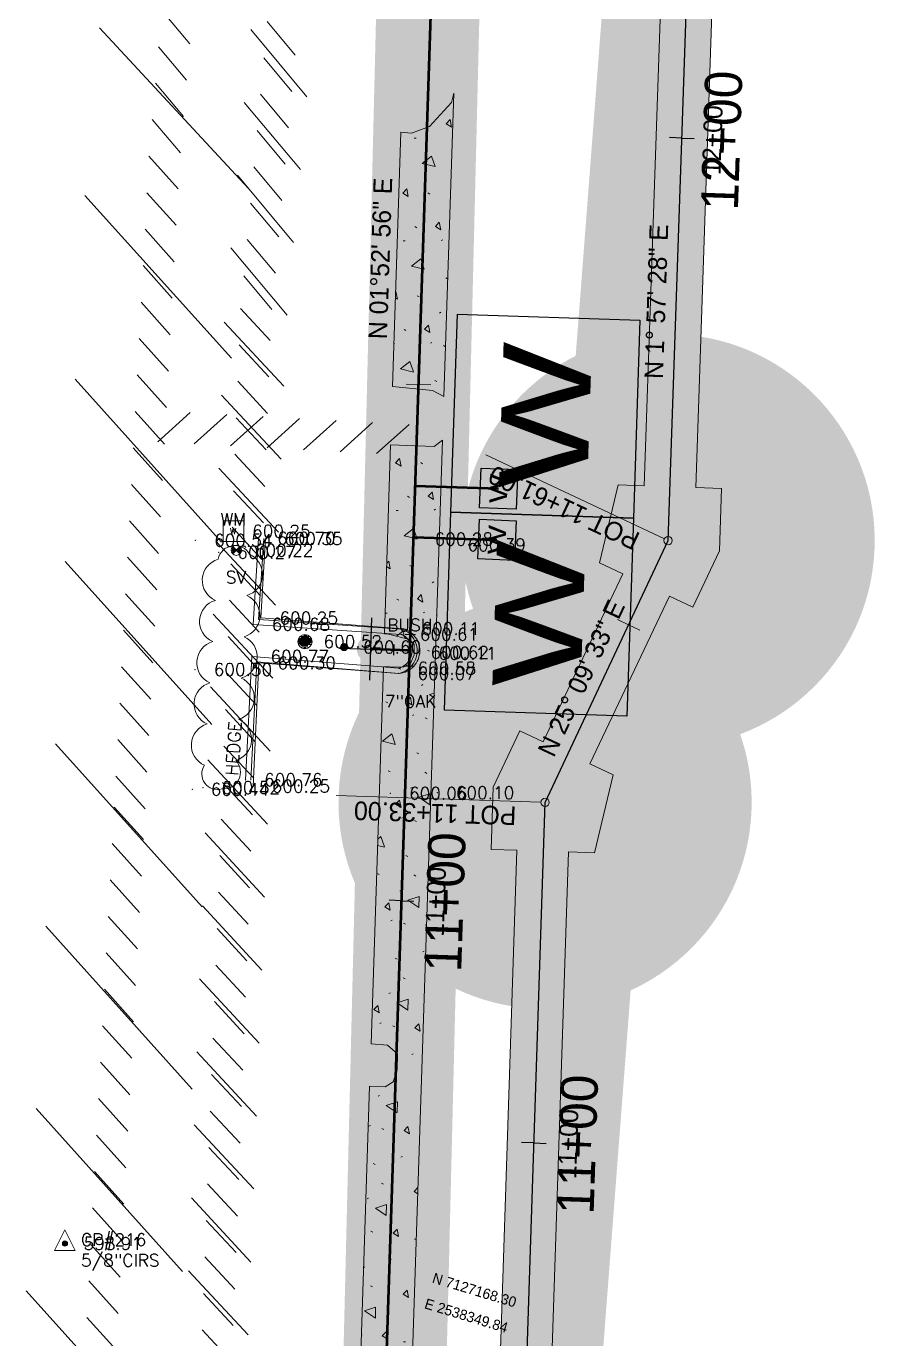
# Model space of a CAD drawing. Extents: x 2536931 to 2538613, y 7112513 to 7131087.
# Drawn here: x 2538231.6 to 2538313.8, y 7123656.4 to 7123783.5 of the extents above; entities that cross this region are included whole.
import ezdxf
from ezdxf.enums import TextEntityAlignment as Align

# ---------------------------------------------------------------- set-up
doc = ezdxf.new("R2010")
doc.units = 0
doc.header["$MEASUREMENT"] = 0
for name, color, linetype, lineweight in [('C-FIRE-HYDT-20SCALE', 30, 'Continuous', 30), ('C-PVMT-CONC-REPAIR', 7, 'Continuous', 0), ('C-SSWR-MHOL', 6, 'Continuous', 30), ('C-SSWR-MHOL-200SCALE', 6, 'Continuous', 30), ('C-SSWR-MHOL-20SCALE', 6, 'Continuous', 30), ('C-SSWR-UGND', 1, 'Continuous', 30), ('C-SSWR-UGND-ABAN', 7, 'Continuous', 13), ('C-SSWR-UGND-ABAN-20-SCALE', 7, 'Continuous', 13), ('C-WATR-INST-100SCALE', 7, 'Continuous', 30), ('C-WATR-INST-20SCALE', 30, 'Continuous', 30), ('C-WATR-UGND', 4, 'Continuous', 53), ('C-WATR-UGND-ABANDON-100', 7, 'Continuous', 13), ('C-WATR-UGND-ABANDON-20', 7, 'Continuous', 13), ('CONCRETE REPAIR', 7, 'Continuous', 13), ('D_ALIGN_WL_20_SCALE', 7, 'Continuous', 30), ('D_ALIGN_WL_40_SCALE', 7, 'Continuous', 30), ('D_ALIGN_WL_POT_20_SCALE', 7, 'Continuous', 0), ('distance', 54, 'Continuous', 0), ('PT', 7, 'Continuous', 0), ('PTELEV', 5, 'Continuous', 0), ('V-CTRL', 2, 'Continuous', 0), ('V-CTRL-DESC', 54, 'Continuous', 0), ('V-ROAD-CURB-BACK', 8, 'Continuous', 0), ('V-ROAD-CURB-FACE', 54, 'Continuous', 0), ('V-SITE-VEGE', 8, 'Continuous', 0), ('V-SITE-VEGE-DESC', 8, 'Continuous', 0), ('V-TINN-BRKL', 100, 'Continuous', 0), ('V-WATR-LABL', 252, 'Continuous', 0), ('V-WATR-STRC', 252, 'WATER', 0)]:
    doc.layers.add(name, color=color, linetype=linetype, lineweight=lineweight)
doc.styles.add('Outline', font='simplex.shx', dxfattribs={"height": 0.09})
doc.styles.add('PTXT', font='romans.shx')
doc.styles.add('ROMANS', font='romans.shx')
doc.styles.add('Style-BRIDGE', font='BRIDGE.shx')
doc.styles.add('Style-DEFAULT', font='DEFAULT.shx')
doc.styles.add('Style-romans', font='romans.shx')
doc.linetypes.add('WATER', pattern='A,0.7,-0.07,["W",Style-romans,S=0.1,R=0,X=-0.051,Y=-0.051],-0.07', length=0.84)

# ---------------------------------------------------------------- blocks, each defined once
blk = doc.blocks.new('SHRUB')
at = {"linetype": 'Continuous', "flags": 128}
blk.add_lwpolyline([(-0.0173, 0, 1), (0.0173, 0, 1), (-0.0173, 0)], format="xyb", dxfattribs=at)
for points in [[(0.0173, 0.0025), (-0.0173, 0.0025)], [(-0.0173, 0), (0.0173, 0)], [(-0.0148, 0.0074), (0.0148, 0.0074)], [(0.0148, 0.0049), (-0.0148, 0.0049)], [(-0.0148, 0.0049), (0.0123, 0.0049)], [(-0.0148, 0.0025), (0.0123, 0.0025)], [(0.0123, 0.0123), (-0.0123, 0.0123)], [(-0.0099, 0.0099), (0.0099, 0.0099)], [(0.0074, 0.0099), (-0.0099, 0.0099)], [(0.0049, 0.0123), (-0.0049, 0.0123)], [(-0.0025, 0.0148), (0.0049, 0.0148)], [(-0.0148, -0.0025), (0.0148, -0.0025)], [(-0.0148, -0.0025), (0.0148, -0.0025)], [(-0.0148, -0.0049), (0.0123, -0.0049)], [(0.0099, -0.0074), (-0.0123, -0.0074)], [(0.0148, -0.0074), (-0.0123, -0.0074)], [(0.0074, -0.0099), (-0.0099, -0.0099)], [(-0.0074, -0.0123), (0.0074, -0.0123)], [(-0.0049, -0.0123), (0.0025, -0.0123)], [(-0.0025, -0.0148), (0.0025, -0.0148)]]:
    blk.add_lwpolyline(points, dxfattribs=at)
blk = doc.blocks.new('CP')
blk.add_hatch(color=256).paths.add_polyline_path([(-0.0125, 0, 1), (0.0125, 0, 1)])
at = {"linetype": 'Continuous'}
for p, q in [((-0.05, -0.0333), (0, 0.0667)), ((0, 0.0667), (0.05, -0.0333)), ((0.05, -0.0333), (-0.05, -0.0333))]:
    blk.add_line(p, q, dxfattribs=at)
blk.add_circle((0, 0), 0.0125)
blk = doc.blocks.new('SV')
at = {"linetype": 'Continuous'}
h = blk.add_hatch(color=256, dxfattribs=at)
h.paths.add_polyline_path([(-0.0158, -0.0123), (-0.0035, 0), (-0.0158, 0.0123, 0.342564)])
h.paths.add_polyline_path([(0.0158, -0.0123, 0.342564), (0.0158, 0.0123), (0.0035, 0)])
for p, q in [((-0.0177, 0.0177), (0.0177, -0.0177)), ((0.0177, 0.0177), (-0.0177, -0.0177)), ((-0.0158, 0.0123), (-0.0035, 0)), ((-0.0035, 0), (-0.0158, -0.0123)), ((0.0158, 0.0123), (0.0035, 0)), ((0.0035, 0), (0.0158, -0.0123))]:
    blk.add_line(p, q, dxfattribs=at)
blk.add_circle((0, 0), 0.025, dxfattribs=at)
for start, end in [(142.18076, 217.81924), (322.18076, 37.81924)]:
    blk.add_arc((0, 0), 0.02, start, end, dxfattribs=at)
blk = doc.blocks.new('TREE')
at = {"linetype": 'Continuous', "flags": 128}
blk.add_lwpolyline([(0.0345, 0, 1), (-0.0345, 0, 1), (0.0345, 0)], format="xyb", dxfattribs=at)
for points in [[(0.0345, 0.0049), (-0.0345, 0.0049)], [(-0.0345, 0), (0.0345, 0)], [(-0.0296, 0.0148), (0.0296, 0.0148)], [(0.0296, 0.0099), (-0.0296, 0.0099)], [(-0.0296, 0.0099), (0.0247, 0.0099)], [(-0.0296, 0.0049), (0.0247, 0.0049)], [(0.0247, 0.0247), (-0.0247, 0.0247)], [(-0.0197, 0.0197), (0.0197, 0.0197)], [(0.0148, 0.0197), (-0.0197, 0.0197)], [(0.0099, 0.0247), (-0.0099, 0.0247)], [(-0.0049, 0.0296), (0.0099, 0.0296)], [(-0.0296, -0.0049), (0.0296, -0.0049)], [(-0.0296, -0.0049), (0.0296, -0.0049)], [(-0.0296, -0.0099), (0.0247, -0.0099)], [(0.0197, -0.0148), (-0.0247, -0.0148)], [(0.0296, -0.0148), (-0.0247, -0.0148)], [(0.0148, -0.0197), (-0.0197, -0.0197)], [(-0.0148, -0.0247), (0.0148, -0.0247)], [(-0.0099, -0.0247), (0.0049, -0.0247)], [(-0.0049, -0.0296), (0.0049, -0.0296)]]:
    blk.add_lwpolyline(points, dxfattribs=at)
blk = doc.blocks.new('WTRMTR')
at = {"linetype": 'Continuous'}
for p, q in [((-0.05, 0.05), (-0.05, -0.05)), ((-0.05, 0.05), (0.05, 0.05)), ((0.05, -0.05), (0.05, 0.05)), ((-0.05, -0.05), (0.05, -0.05))]:
    blk.add_line(p, q, dxfattribs=at)
at = {"linetype": 'Continuous', "style": 'ROMANS'}
blk.add_text('W', height=0.03, dxfattribs=at).set_placement((-0.0014, 0), align=Align.MIDDLE_CENTER)
blk = doc.blocks.new('WMP20SC new')
at = {"layer": 'C-WATR-INST-20SCALE', "lineweight": 30, "flags": 128}
blk.add_lwpolyline([(-1.92, 1.77), (1.92, 1.77), (1.92, -1.77), (-1.92, -1.77)], close=True, dxfattribs=at)
at = {"layer": 'C-WATR-INST-20SCALE', "color": 7, "linetype": 'Continuous', "lineweight": 30, "insert": (0, 0), "char_height": 1.71, "attachment_point": 5, "line_spacing_factor": 0.722892, "style": 'Outline'}
blk.add_mtext('\\FBRIDGE.shx;\\W1.315789x;W', dxfattribs=at)
blk = doc.blocks.new('WMP20SC new_1')
at = {"layer": 'C-WATR-INST-100SCALE', "flags": 128}
blk.add_lwpolyline([(-1.919, 1.767), (1.919, 1.767), (1.919, -1.767), (-1.919, -1.767)], close=True, dxfattribs=at)
at = {"layer": 'C-WATR-INST-100SCALE', "insert": (0, 0), "char_height": 1.71, "attachment_point": 5, "line_spacing_factor": 0.722892, "style": 'Outline'}
blk.add_mtext('\\FBRIDGE.shx;\\W1.315789x;W', dxfattribs=at)
blk = doc.blocks.new('TP20SC')
at = {"layer": 'C-WATR-INST-20SCALE'}
for p, q in [((-0.51, 1.54), (0.51, 1.54)), ((0, 1.54), (0, 0)), ((-1.54, -0.51), (-1.54, 0.51)), ((-1.54, 0), (0, 0)), ((1.54, 0), (0, 0)), ((1.54, 0.51), (1.54, -0.51))]:
    blk.add_line(p, q, dxfattribs=at)
blk = doc.blocks.new('FHP40SC_1')
at = {"layer": 'C-FIRE-HYDT-20SCALE'}
h = blk.add_hatch(color=256, dxfattribs=at)
edge = h.paths.add_edge_path()
edge.add_arc((0, 0), 2.68, 0.0002, 360.0002)
for p, q in [((0, 6.04), (0, 0)), ((-6.04, 0), (6.04, 0))]:
    blk.add_line(p, q, dxfattribs=at)
blk = doc.blocks.new('GPKLBL_3')
at = {"insert": (-3.44, -2.18), "char_height": 1, "attachment_point": 1, "rotation": 343.1363, "line_spacing_factor": 1.56, "style": 'Style-DEFAULT'}
blk.add_mtext('\\C7;N 7127168.30\\PE 2538349.84', dxfattribs=at)

msp = doc.modelspace()

# ---------------------------------------------------------------- hatches: boundary and pattern name
at = {"layer": 'C-PVMT-CONC-REPAIR'}
h = msp.add_hatch(dxfattribs=at)
h.set_pattern_fill('CONCR2', style=0)
h.set_pattern_definition([(151.96796, (2538278.3474, 7123711.307), (27.070698, -12.165227), [0.61556, -50.32164]), (50.62184, (2538277.804, 7123711.5964), (-9.6488826, -10.5982547), [0.55542, -137.06122]), (-75.05113, (2538278.1564, 7123712.0257), (7.772933, -33.3617363), [0.74356, -91.47257]), (169.97943, (2538280.7627, 7123714.3474), (72.970174, -14.123942), [1.2809, -82.14175]), (41.96345, (2538279.5013, 7123714.57025), (-57.424308, -52.5995306), [1.14847, -140.33049]), (-67.54976, (2538280.3553, 7123715.3382), (8.2419204, -22.3717386), [1.04932, -108.09095]), (149.53987, (2538275.2647, 7123709.101), (62.852304, -35.7121945), [1.28095, -92.3905]), (21.7338, (2538274.1606, 7123709.7504), (-28.008673, -9.8147687), [1.14074, -79.43303]), (-87.66875, (2538275.2202, 7123710.1728), (4.9590087, -99.3017229), [1.05053, -109.33255]), (31.18435, (2538276.3316, 7123714.833), (-18.8287777, -10.2065117), [0.1601, -99.15424]), (153.37908, (2538274.5081, 7123717.3993), (27.070698, -12.165227), [0.2189, -80.35486]), (153.37908, (2538283.077, 7123713.5672), (27.070698, -12.165227), [0.21868, -80.35509]), (153.37908, (2538280.4182, 7123711.6586), (27.070698, -12.165227), [0.2189, -80.35486]), (3.76776, (2538278.5551, 7123716.9844), (9.1798952, -0.391743), [0.20099, -101.4666]), (153.37908, (2538274.7938, 7123712.1208), (27.070698, -12.165227), [0.21868, -80.35509]), (153.37908, (2538279.365, 7123708.3262), (27.070698, -12.165227), [0.2188, -80.35496]), (151.96796, (2538281.6957, 7123708.271), (27.070698, -12.165227), [0.61567, -50.32153]), (50.62184, (2538281.1523, 7123708.5604), (-9.6488826, -10.5982547), [0.55564, -137.061]), (-75.05113, (2538281.5048, 7123708.9899), (7.772933, -33.3617363), [0.74376, -91.47237]), (151.96796, (2538277.0077, 7123717.1372), (27.070698, -12.165227), [0.61556, -50.32164]), (50.62184, (2538276.46436, 7123717.42654), (-9.6488826, -10.5982547), [0.55542, -137.06122]), (-75.05113, (2538276.8167, 7123717.8559), (7.772933, -33.3617363), [0.74356, -91.47257]), (31.18435, (2538282.4989, 7123710.2108), (-18.8287777, -10.2065117), [0.1601, -99.15424]), (31.18435, (2538282.2333, 7123717.238), (-18.8287777, -10.2065117), [0.16024, -99.1541])])
h.paths.add_polyline_path([(2538279.13, 7123703.75), (2538275.63, 7123597.13), (2538280.42, 7123590.82), (2538284.13, 7123703.58), (2538286.63, 7123703.5), (2538288.45, 7123711.04), (2538286.19, 7123712.11), (2538293.89, 7123728.36), (2538296.15, 7123727.29), (2538298.74, 7123732.75), (2538298.94, 7123738.78), (2538296.45, 7123738.86), (2538298.47, 7123798.24), (2538300.97, 7123798.15), (2538301.2, 7123804.73), (2538297.59, 7123810.24), (2538296.81, 7123809.73), (2538290.26, 7123829.75), (2538292.79, 7123830.06), (2538292.2, 7123835.02), (2538289.67, 7123834.72), (2538306.47, 7124050.41), (2538308.97, 7124050.22), (2538309.26, 7124055.43), (2538306.76, 7124055.51), (2538309.74, 7124142.46), (2538312.24, 7124142.38), (2538311.35, 7124148.93), (2538308.96, 7124148.18), (2538297.23, 7124185.47), (2538296.72, 7124170.43), (2538304.19, 7124146.68), (2538301.81, 7124145.93), (2538302.25, 7124142.72), (2538304.74, 7124142.63), (2538301.76, 7124055.69), (2538299.26, 7124055.77), (2538299, 7124051), (2538301.49, 7124050.8), (2538284.6, 7123834.11), (2538282.07, 7123833.81), (2538282.67, 7123828.84), (2538285.2, 7123829.15), (2538292.48, 7123806.9), (2538289.23, 7123804.77), (2538290.98, 7123798.49), (2538293.48, 7123798.41), (2538291.45, 7123739.03), (2538288.95, 7123739.12), (2538287.12, 7123731.57), (2538289.38, 7123730.5), (2538281.68, 7123714.25), (2538279.42, 7123715.32), (2538276.83, 7123709.86), (2538276.63, 7123703.83)])
at = {"layer": 'C-SSWR-MHOL'}
h = msp.add_hatch(color=256, dxfattribs=at)
edge = h.paths.add_edge_path()
edge.add_arc((2538293.77, 7123733.73), 4, 87.5172, 447.5172)
h = msp.add_hatch(color=256, dxfattribs=at)
edge = h.paths.add_edge_path()
edge.add_arc((2538281.86, 7123708.38), 4, 87.5172, 447.5172)
at = {"layer": 'C-SSWR-MHOL-200SCALE'}
h = msp.add_hatch(color=256, dxfattribs=at)
edge = h.paths.add_edge_path()
edge.add_arc((2538293.77, 7123733.73), 20, 87.5172, 447.5172)
h = msp.add_hatch(color=256, dxfattribs=at)
edge = h.paths.add_edge_path()
edge.add_arc((2538281.86, 7123708.38), 20, 87.5172, 447.5172)
at = {"layer": 'C-SSWR-MHOL-20SCALE'}
h = msp.add_hatch(color=256, dxfattribs=at)
edge = h.paths.add_edge_path()
edge.add_arc((2538293.77, 7123733.73), 2, 87.5172, 447.5172)
h = msp.add_hatch(color=256, dxfattribs=at)
edge = h.paths.add_edge_path()
edge.add_arc((2538281.86, 7123708.38), 2, 87.5172, 447.5172)
at = {"layer": 'CONCRETE REPAIR', "linetype": 'Continuous', "lineweight": 0}
h = msp.add_hatch(dxfattribs=at)
h.set_pattern_fill('CONCR2', color=256, style=0)
h.set_pattern_definition([(148.154, (2538258.4065, 7123758.0598), (17.223844, -11.875813), [0.61556, -91.2449]), (47.033, (2538257.8836, 7123758.3846), (-51.99226, -54.839797), [0.55305, -137.0636]), (-79.004, (2538258.2605, 7123758.7893), (-1.0509, -9.94463), [0.744, -30.6316]), (166.2205, (2538261.0074, 7123760.943), (62.910704, -16.70378), [1.2809, -72.9022]), (38.019, (2538259.76335, 7123761.24805), (-10.188272, -8.979034), [1.1455, -113.9125]), (-71.358, (2538260.6658, 7123761.9536), (8.0865, -10.9102), [1.0448, -20.9648]), (145.414, (2538255.192, 7123756.051), (8.0865, -10.9102), [1.281, -19.6402]), (17.493, (2538254.1373, 7123756.7781), (-28.46302, -7.04785), [1.1313, -48.9746]), (-91.2575, (2538255.2162, 7123757.1182), (-1.371628, -100.411865), [1.0453, -109.3378]), (27.1125, (2538256.6154, 7123761.705), (-29.51392, -16.99247), [0.1601, -54.7088]), (150.442, (2538254.9561, 7123764.3804), (26.36122, -12.8414), [0.2189, -49.887]), (150.442, (2538263.2684, 7123760.0195), (26.36122, -12.8414), [0.2187, -49.8872]), (150.442, (2538260.4953, 7123758.281), (26.36122, -12.8414), [0.2189, -49.887]), (0.179, (2538258.9692, 7123763.713), (9.13737, -0.965593), [0.201, -92.2241]), (150.442, (2538254.9109, 7123759.0944), (26.36122, -12.84141), [0.2187, -49.8872]), (150.442, (2538259.2355, 7123755.0211), (26.36122, -12.84141), [0.2188, -49.8871]), (148.154, (2538261.5582, 7123754.8202), (17.223844, -11.875813), [0.6157, -91.2448]), (47.033, (2538261.03525, 7123755.145), (-51.99226, -54.839797), [0.55327, -137.06337]), (-79.004, (2538261.4123, 7123755.55), (-1.0509, -9.94463), [0.7441, -30.6314]), (148.154, (2538257.4344, 7123763.9624), (17.223844, -11.875813), [0.6156, -91.2449]), (47.033, (2538256.9115, 7123764.2872), (-51.99226, -54.839797), [0.55305, -137.0636]), (-79.004, (2538257.2885, 7123764.692), (-1.0509, -9.94463), [0.744, -30.6316]), (27.1125, (2538262.4813, 7123756.7059), (-29.51392, -16.99247), [0.1601, -54.7088]), (28.192, (2538262.656, 7123763.7359), (-29.513916, -16.992475), [0.1602, -88.7393])])
h.paths.add_polyline_path([(2538273.04, 7123777.05), (2538272.81, 7123776.15), (2538270.68, 7123773.83), (2538268.93, 7123773.2), (2538267.91, 7123773.27), (2538267.1, 7123748.66), (2538270.96, 7123748.27), (2538272.07, 7123747.69)])
h = msp.add_hatch(dxfattribs=at)
h.set_pattern_fill('CONCR2', color=256, style=0)
h.set_pattern_definition([(148.1541, (2538278.8144, 7123669.3838), (17.223844, -11.875813), [0.61556, -91.24487]), (47.0331, (2538278.2915, 7123669.7086), (-51.99226, -54.839797), [0.55305, -137.0636]), (-79.004, (2538278.6684, 7123670.1133), (-1.0509, -9.94463), [0.7439, -30.6316]), (166.2205, (2538281.4153, 7123672.267), (62.910704, -16.70378), [1.2809, -72.9022]), (38.0189, (2538280.1713, 7123672.5721), (-10.188272, -8.979034), [1.1455, -113.9125]), (-71.358, (2538281.0737, 7123673.2776), (8.08647, -10.91022), [1.0448, -20.9648]), (145.414, (2538275.5997, 7123667.375), (8.08647, -10.91022), [1.2809, -19.6402]), (17.493, (2538274.5452, 7123668.1022), (-28.463016, -7.047848), [1.13126, -48.9746]), (-91.2575, (2538275.6241, 7123668.4422), (-1.371628, -100.411865), [1.04527, -109.3378]), (27.1125, (2538277.0233, 7123673.029), (-29.513916, -16.992475), [0.1601, -54.7088]), (150.4423, (2538275.364, 7123675.7044), (26.361216, -12.841407), [0.2189, -49.887]), (150.4423, (2538283.6763, 7123671.3435), (26.361216, -12.841407), [0.2187, -49.8872]), (150.4423, (2538280.9032, 7123669.605), (26.361216, -12.841407), [0.2189, -49.887]), (0.179, (2538279.3771, 7123675.037), (9.137372, -0.965593), [0.201, -92.2241]), (150.4423, (2538275.3188, 7123670.4184), (26.361216, -12.841407), [0.2187, -49.8872]), (150.4423, (2538279.6434, 7123666.3451), (26.361216, -12.841407), [0.2188, -49.8871]), (148.1541, (2538281.9662, 7123666.1442), (17.223844, -11.875813), [0.61567, -91.24476]), (47.03305, (2538281.44316, 7123666.469), (-51.99226, -54.839797), [0.55327, -137.06337]), (-79.004, (2538281.8203, 7123666.874), (-1.0509, -9.94463), [0.74414, -30.6314]), (148.1541, (2538277.8423, 7123675.2864), (17.223844, -11.875813), [0.61556, -91.2449]), (47.033, (2538277.3194, 7123675.6112), (-51.99226, -54.839797), [0.55305, -137.0636]), (-79.004, (2538277.6964, 7123676.016), (-1.0509, -9.94463), [0.7439, -30.6316]), (27.1125, (2538282.8892, 7123668.0299), (-29.513916, -16.992475), [0.1601, -54.7088]), (28.1918, (2538283.0639, 7123675.0599), (-29.513916, -16.992475), [0.16024, -88.7393])])
h.paths.add_polyline_path([(2538267.15, 7123681.33), (2538266.39, 7123680.82), (2538264.87, 7123680.9), (2538263.7, 7123645.1), (2538264.42, 7123644.81), (2538264.76, 7123643.96), (2538263.93, 7123641.96), (2538263.59, 7123641.73), (2538262.68, 7123614.16), (2538267.48, 7123607.85), (2538271.93, 7123743.46), (2538271.12, 7123742.85), (2538266.91, 7123743), (2538266.31, 7123724.69), (2538266.69, 7123724.68), (2538268.75, 7123724.15), (2538269.2, 7123723.68), (2538269.18, 7123722.67), (2538268.83, 7123721.82), (2538268.12, 7123721.47), (2538266.81, 7123721.5), (2538266.21, 7123721.52), (2538265.01, 7123684.99), (2538266.59, 7123684.86), (2538267.57, 7123684.02), (2538267.55, 7123682.52)])

# ---------------------------------------------------------------- linework, layer by layer
at = {"layer": 'C-PVMT-CONC-REPAIR', "color": 7, "lineweight": 13, "flags": 128}
msp.add_lwpolyline([(2538293.48, 7123798.41), (2538291.45, 7123739.03), (2538288.95, 7123739.12), (2538287.12, 7123731.57), (2538289.38, 7123730.5), (2538281.68, 7123714.25), (2538279.42, 7123715.32), (2538276.83, 7123709.86), (2538276.63, 7123703.83), (2538279.13, 7123703.75), (2538275.63, 7123597.13), (2538280.42, 7123590.82), (2538284.13, 7123703.58), (2538286.63, 7123703.5), (2538288.45, 7123711.04), (2538286.19, 7123712.11), (2538293.89, 7123728.36), (2538296.15, 7123727.29), (2538298.74, 7123732.75), (2538298.94, 7123738.78), (2538296.45, 7123738.86), (2538298.47, 7123798.24)], dxfattribs=at)
at = {"layer": 'C-SSWR-UGND'}
msp.add_line((2538281.86, 7123708.38), (2538293.77, 7123733.73), dxfattribs=at)
at = {"layer": 'C-SSWR-UGND', "flags": 128}
for points in [[(2538293.77, 7123733.73), (2538296.16, 7123803.69)], [(2538277.5, 7123575.46), (2538281.86, 7123708.38)]]:
    msp.add_lwpolyline(points, dxfattribs=at)
at = {"layer": 'C-SSWR-UGND', "extrusion": (0, 0, -1)}
msp.add_solid([(-2538292.97, 7123770.59), (-2538294.85, 7123765.33), (-2538297.08, 7123770.45)], dxfattribs=at)
at = {"layer": 'C-SSWR-UGND-ABAN', "linetype": 'Continuous'}
for p, q in [((2538253.38, 7123783.21), (2538258.81, 7123776.69)), ((2538252.74, 7123776.17), (2538258.17, 7123769.65)), ((2538252.09, 7123769.13), (2538257.52, 7123762.61)), ((2538251.45, 7123762.09), (2538256.88, 7123755.57)), ((2538250.8, 7123754.89), (2538256.57, 7123748.67)), ((2538250.53, 7123747.82), (2538256.3, 7123741.6)), ((2538250.27, 7123740.75), (2538256.04, 7123734.53)), ((2538250, 7123733.69), (2538255.77, 7123727.47)), ((2538249.74, 7123726.62), (2538255.51, 7123720.4)), ((2538249.47, 7123719.56), (2538255.24, 7123713.33)), ((2538249.21, 7123712.49), (2538254.98, 7123706.27)), ((2538248.94, 7123705.42), (2538254.71, 7123699.2)), ((2538248.68, 7123698.36), (2538254.45, 7123692.14)), ((2538248.41, 7123691.29), (2538254.18, 7123685.07)), ((2538248.15, 7123684.22), (2538253.92, 7123678)), ((2538247.88, 7123677.16), (2538253.65, 7123670.94)), ((2538247.62, 7123670.09), (2538253.39, 7123663.87)), ((2538247.35, 7123663.03), (2538253.12, 7123656.81))]:
    msp.add_line(p, q, dxfattribs=at)
at = {"layer": 'C-SSWR-UGND-ABAN-20-SCALE'}
for p, q in [((2538254.96, 7123784.01), (2538257.67, 7123780.75)), ((2538254.64, 7123780.48), (2538257.35, 7123777.22)), ((2538254.32, 7123776.96), (2538257.03, 7123773.7)), ((2538253.99, 7123773.44), (2538256.71, 7123770.18)), ((2538253.67, 7123769.92), (2538256.39, 7123766.66)), ((2538253.35, 7123766.4), (2538256.07, 7123763.14)), ((2538253.03, 7123762.88), (2538255.75, 7123759.62)), ((2538252.71, 7123759.36), (2538255.42, 7123756.1)), ((2538252.36, 7123756.22), (2538255.25, 7123753.11)), ((2538252.23, 7123752.69), (2538255.12, 7123749.58)), ((2538252.1, 7123749.16), (2538254.98, 7123746.05)), ((2538251.97, 7123745.62), (2538254.85, 7123742.51)), ((2538251.83, 7123742.09), (2538254.72, 7123738.98)), ((2538251.7, 7123738.56), (2538254.59, 7123735.45)), ((2538251.57, 7123735.02), (2538254.45, 7123731.91)), ((2538251.44, 7123731.49), (2538254.32, 7123728.38)), ((2538251.3, 7123727.96), (2538254.19, 7123724.85)), ((2538251.17, 7123724.43), (2538254.06, 7123721.32)), ((2538251.04, 7123720.89), (2538253.92, 7123717.78)), ((2538250.91, 7123717.36), (2538253.79, 7123714.25)), ((2538250.77, 7123713.83), (2538253.66, 7123710.72)), ((2538250.64, 7123710.29), (2538253.53, 7123707.18)), ((2538250.51, 7123706.76), (2538253.39, 7123703.65)), ((2538250.38, 7123703.23), (2538253.26, 7123700.12)), ((2538250.24, 7123699.69), (2538253.13, 7123696.58)), ((2538250.11, 7123696.16), (2538253, 7123693.05)), ((2538249.98, 7123692.63), (2538252.86, 7123689.52)), ((2538249.85, 7123689.1), (2538252.73, 7123685.98)), ((2538249.71, 7123685.56), (2538252.6, 7123682.45)), ((2538249.71, 7123685.56), (2538252.6, 7123682.45)), ((2538249.58, 7123682.03), (2538252.47, 7123678.92)), ((2538249.45, 7123678.49), (2538252.34, 7123675.38)), ((2538249.32, 7123674.96), (2538252.2, 7123671.85)), ((2538249.18, 7123671.43), (2538252.07, 7123668.32)), ((2538249.05, 7123667.89), (2538251.94, 7123664.78)), ((2538248.92, 7123664.36), (2538251.81, 7123661.25)), ((2538248.79, 7123660.83), (2538251.67, 7123657.72)), ((2538248.65, 7123657.3), (2538251.54, 7123654.19))]:
    msp.add_line(p, q, dxfattribs=at)
at = {"layer": 'C-WATR-UGND'}
for p, q in [((2538264.85, 7123603.92), (2538288.71, 7124329.98)), ((2538269.29, 7123739.03), (2538277.36, 7123738.76)), ((2538269.12, 7123734.07), (2538277.2, 7123733.8)), ((2538268.76, 7123723.1), (2538264.98, 7123723.22))]:
    msp.add_line(p, q, dxfattribs=at)
at = {"layer": 'C-WATR-UGND-ABANDON-100'}
for p, q in [((2538238.71, 7123783.39), (2538253.14, 7123767.84)), ((2538237.3, 7123767.16), (2538251.49, 7123751.4)), ((2538236.36, 7123749.35), (2538250.54, 7123733.57)), ((2538235.41, 7123731.7), (2538249.59, 7123715.92)), ((2538234.47, 7123714.05), (2538248.65, 7123698.27)), ((2538233.52, 7123696.4), (2538247.7, 7123680.62)), ((2538232.58, 7123678.74), (2538246.76, 7123662.96)), ((2538231.63, 7123661.09), (2538245.81, 7123645.31))]:
    msp.add_line(p, q, dxfattribs=at)
at = {"layer": 'C-WATR-UGND-ABANDON-20', "linetype": 'Continuous'}
for p, q in [((2538244.74, 7123785.09), (2538247.47, 7123781.84)), ((2538244.43, 7123781.56), (2538247.16, 7123778.32)), ((2538244.13, 7123778.04), (2538246.86, 7123774.79)), ((2538243.82, 7123774.52), (2538246.55, 7123771.27)), ((2538243.5, 7123770.95), (2538246.34, 7123767.79)), ((2538243.31, 7123767.42), (2538246.15, 7123764.26)), ((2538243.13, 7123763.89), (2538245.96, 7123760.73)), ((2538242.94, 7123760.36), (2538245.77, 7123757.2)), ((2538242.75, 7123756.83), (2538245.58, 7123753.67)), ((2538242.56, 7123753.3), (2538245.4, 7123750.14)), ((2538242.37, 7123749.77), (2538245.21, 7123746.61)), ((2538242.18, 7123746.24), (2538245.02, 7123743.08)), ((2538244.36, 7123743.28), (2538247.51, 7123746.12)), ((2538247.89, 7123743.09), (2538251.04, 7123745.93)), ((2538251.42, 7123742.91), (2538254.57, 7123745.74)), ((2538254.95, 7123742.72), (2538258.1, 7123745.55)), ((2538258.48, 7123742.53), (2538261.63, 7123745.36)), ((2538262.01, 7123742.34), (2538265.16, 7123745.17)), ((2538265.54, 7123742.15), (2538268.69, 7123744.98)), ((2538241.99, 7123742.7), (2538244.83, 7123739.55)), ((2538241.81, 7123739.17), (2538244.64, 7123736.02)), ((2538241.62, 7123735.64), (2538244.45, 7123732.49)), ((2538241.43, 7123732.11), (2538244.27, 7123728.96)), ((2538241.24, 7123728.58), (2538244.08, 7123725.43)), ((2538241.05, 7123725.05), (2538243.89, 7123721.9)), ((2538240.86, 7123721.52), (2538243.7, 7123718.37)), ((2538240.68, 7123717.99), (2538243.51, 7123714.84)), ((2538240.49, 7123714.46), (2538243.32, 7123711.31)), ((2538240.3, 7123710.93), (2538243.13, 7123707.77)), ((2538240.14, 7123707.93), (2538242.97, 7123704.78)), ((2538239.95, 7123704.4), (2538242.79, 7123701.25)), ((2538239.76, 7123700.87), (2538242.6, 7123697.72)), ((2538239.57, 7123697.34), (2538242.41, 7123694.19)), ((2538239.38, 7123693.81), (2538242.22, 7123690.66)), ((2538239.2, 7123690.28), (2538242.03, 7123687.13)), ((2538239.01, 7123686.75), (2538241.84, 7123683.6)), ((2538238.82, 7123683.22), (2538241.65, 7123680.07)), ((2538238.63, 7123679.69), (2538241.47, 7123676.53)), ((2538238.44, 7123676.16), (2538241.28, 7123673)), ((2538238.25, 7123672.63), (2538241.09, 7123669.47)), ((2538238.06, 7123669.1), (2538240.9, 7123665.94)), ((2538237.88, 7123665.57), (2538240.71, 7123662.41)), ((2538237.69, 7123662.04), (2538240.52, 7123658.88)), ((2538237.5, 7123658.51), (2538240.34, 7123655.35))]:
    msp.add_line(p, q, dxfattribs=at)
at = {"layer": 'CONCRETE REPAIR', "linetype": 'Continuous', "flags": 128}
msp.add_lwpolyline([(2538273.04, 7123777.05), (2538272.07, 7123747.69), (2538270.96, 7123748.27), (2538267.1, 7123748.66), (2538267.91, 7123773.27), (2538268.93, 7123773.2), (2538270.68, 7123773.83), (2538272.81, 7123776.15)], close=True, dxfattribs=at)
for points in [[(2538267.48, 7123607.85), (2538271.93, 7123743.46), (2538271.12, 7123742.85), (2538266.91, 7123743), (2538266.31, 7123724.69), (2538266.69, 7123724.68), (2538268.75, 7123724.15), (2538269.2, 7123723.68), (2538269.18, 7123722.67), (2538268.83, 7123721.82), (2538268.12, 7123721.47), (2538266.81, 7123721.5), (2538266.21, 7123721.52), (2538265.01, 7123684.99), (2538266.59, 7123684.86), (2538267.57, 7123684.02), (2538267.55, 7123682.52), (2538267.15, 7123681.33), (2538266.39, 7123680.82)], [(2538266.39, 7123680.82), (2538264.87, 7123680.9), (2538263.7, 7123645.1)]]:
    msp.add_lwpolyline(points, dxfattribs=at)
at = {"layer": 'D_ALIGN_WL_20_SCALE', "color": 2, "lineweight": 13}
for p, q in [((2538295.1, 7123772.71), (2538293.9, 7123772.75)), ((2538295.1, 7123772.71), (2538296.3, 7123772.66)), ((2538289.94, 7123725.58), (2538288.86, 7123726.09)), ((2538289.94, 7123725.58), (2538291.03, 7123725.07)), ((2538280.78, 7123675.4), (2538279.58, 7123675.44)), ((2538280.78, 7123675.4), (2538281.98, 7123675.36))]:
    msp.add_line(p, q, dxfattribs=at)
at = {"layer": 'D_ALIGN_WL_20_SCALE', "color": 32, "linetype": 'Continuous', "lineweight": 13}
for p, q in [((2538269.61, 7123748.84), (2538268.41, 7123748.88)), ((2538269.61, 7123748.84), (2538270.81, 7123748.8)), ((2538267.97, 7123698.86), (2538266.77, 7123698.9)), ((2538267.97, 7123698.86), (2538269.16, 7123698.82))]:
    msp.add_line(p, q, dxfattribs=at)
at = {"layer": 'D_ALIGN_WL_40_SCALE', "color": 2}
for p, q in [((2538295.1, 7123772.71), (2538293.9, 7123772.75)), ((2538295.1, 7123772.71), (2538296.3, 7123772.66)), ((2538280.78, 7123675.4), (2538279.58, 7123675.44)), ((2538280.78, 7123675.4), (2538281.98, 7123675.36))]:
    msp.add_line(p, q, dxfattribs=at)
at = {"layer": 'D_ALIGN_WL_40_SCALE', "color": 32, "linetype": 'Continuous'}
for q in [(2538266.77, 7123698.9), (2538269.16, 7123698.82)]:
    msp.add_line((2538267.97, 7123698.86), q, dxfattribs=at)
at = {"layer": 'D_ALIGN_WL_POT_20_SCALE', "color": 2, "lineweight": 13}
for p, q in [((2538293.41, 7123733.9), (2538276.12, 7123742.02)), ((2538281.46, 7123708.4), (2538261.65, 7123709.05))]:
    msp.add_line(p, q, dxfattribs=at)
for centre in [(2538293.77, 7123733.73), (2538281.86, 7123708.38)]:
    msp.add_circle(centre, 0.4, dxfattribs=at)
at = {"layer": 'distance', "color": 7, "linetype": 'Continuous', "lineweight": 0, "const_width": 10}
for points in [[(2538265.56, 7123582.06), (2538275.12, 7123973.9), (2538286.75, 7124356.22)], [(2538277.28, 7123587.81), (2538294.22, 7123808.77), (2538286.92, 7123873), (2538303.71, 7124040.16), (2538308.18, 7124156.11), (2538295.09, 7124179.59)]]:
    msp.add_lwpolyline(points, dxfattribs=at)
at = {"layer": 'PT'}
for p in [(2538248.01, 7123733.75, 600.54), (2538251.7, 7123734.64, 600.25), (2538254.12, 7123733.96, 600.7), (2538254.8, 7123733.92, 600.35), (2538269.36, 7123733.87, 600.28), (2538250.26, 7123732.6, 600.27), (2538251.97, 7123732.8, 600.22), (2538272.54, 7123733.32, 600.39), (2538254.35, 7123726.24, 600.25), (2538253.59, 7123725.62, 600.68), (2538268.1, 7123725.2, 600.1), (2538258.61, 7123723.95, 600.52), (2538262.4, 7123723.42, 600.6), (2538267.93, 7123724.65, 600.61), (2538253.48, 7123722.51, 600.77), (2538268.97, 7123722.91, 600.62), (2538269.72, 7123722.82, 600.11), (2538247.98, 7123721.24, 600.49), (2538254.15, 7123721.88, 600.3), (2538267.71, 7123721.37, 600.57), (2538267.7, 7123720.86, 600.07), (2538247.7, 7123709.64, 600.44), (2538248.73, 7123709.81, 600.52), (2538252.86, 7123710.56, 600.76), (2538253.59, 7123709.95, 600.25), (2538266.89, 7123709.25, 600.06), (2538271.42, 7123709.31, 600.1), (2538235.38, 7123665.66, 598.91)]:
    msp.add_point(p, dxfattribs=at)
at = {"layer": 'V-ROAD-CURB-BACK', "flags": 128}
msp.add_lwpolyline([(2538252.86, 7123710.56), (2538253.48, 7123722.51), (2538267.71, 7123721.37, 0.704648), (2538267.93, 7123724.65), (2538253.59, 7123725.62), (2538254.12, 7123733.96)], format="xyb", dxfattribs=at)
at = {"layer": 'V-ROAD-CURB-FACE', "flags": 128}
msp.add_lwpolyline([(2538253.36, 7123710.53), (2538253.96, 7123721.98), (2538267.75, 7123720.87, 0.736349), (2538268.04, 7123725.15), (2538254.12, 7123726.08), (2538254.62, 7123733.93)], format="xyb", dxfattribs=at)
at = {"layer": 'V-SITE-VEGE', "flags": 128}
msp.add_lwpolyline([(2538253.25, 7123732.4, -0.7), (2538252.98, 7123728.41, -0.7), (2538252.72, 7123724.42, -0.7), (2538252.45, 7123720.42, -0.7), (2538252.18, 7123716.43, -0.7), (2538251.92, 7123712.44, -0.7), (2538250.57, 7123709.69, -0.7), (2538248.88, 7123711.97, -0.7), (2538249.15, 7123715.97, -0.7), (2538249.41, 7123719.96, -0.7), (2538249.68, 7123723.95, -0.7), (2538249.94, 7123727.94, -0.7), (2538250.21, 7123731.93, -0.7), (2538253.25, 7123732.4)], format="xyb", dxfattribs=at)
at = {"layer": 'V-TINN-BRKL'}
for points in [[(2538252.86, 7123710.56, 600.76), (2538253.48, 7123722.51, 600.77), (2538267.71, 7123721.37, 600.57), (2538267.84, 7123721.42, 600.58), (2538267.97, 7123721.47, 600.58), (2538268.1, 7123721.54, 600.58), (2538268.22, 7123721.61, 600.59), (2538268.33, 7123721.7, 600.59), (2538268.44, 7123721.79, 600.59), (2538268.53, 7123721.89, 600.6), (2538268.62, 7123722, 600.6), (2538268.7, 7123722.11, 600.6), (2538268.77, 7123722.24, 600.6), (2538268.84, 7123722.36, 600.61), (2538268.89, 7123722.49, 600.61), (2538268.93, 7123722.63, 600.61), (2538268.95, 7123722.77, 600.62), (2538268.97, 7123722.91, 600.62), (2538268.98, 7123723.05, 600.62), (2538268.97, 7123723.2, 600.62), (2538268.95, 7123723.34, 600.62), (2538268.92, 7123723.48, 600.62), (2538268.88, 7123723.62, 600.62), (2538268.83, 7123723.75, 600.62), (2538268.77, 7123723.88, 600.62), (2538268.69, 7123724.01, 600.62), (2538268.61, 7123724.13, 600.62), (2538268.51, 7123724.24, 600.62), (2538268.41, 7123724.34, 600.62), (2538268.3, 7123724.43, 600.61), (2538268.18, 7123724.52, 600.61), (2538268.06, 7123724.59, 600.61), (2538267.93, 7123724.65, 600.61), (2538253.59, 7123725.62, 600.68), (2538254.12, 7123733.96, 600.7)], [(2538253.59, 7123709.95, 600.25), (2538254.15, 7123721.88, 600.3), (2538267.7, 7123720.86, 600.07), (2538267.91, 7123720.88, 600.07), (2538268.1, 7123720.93, 600.08), (2538268.3, 7123720.99, 600.08), (2538268.48, 7123721.07, 600.08), (2538268.66, 7123721.17, 600.09), (2538268.83, 7123721.28, 600.09), (2538268.99, 7123721.41, 600.09), (2538269.13, 7123721.55, 600.09), (2538269.26, 7123721.71, 600.1), (2538269.38, 7123721.87, 600.1), (2538269.48, 7123722.05, 600.1), (2538269.57, 7123722.23, 600.1), (2538269.63, 7123722.43, 600.11), (2538269.68, 7123722.62, 600.11), (2538269.72, 7123722.82, 600.11), (2538269.73, 7123723.03, 600.11), (2538269.72, 7123723.24, 600.11), (2538269.7, 7123723.45, 600.11), (2538269.65, 7123723.65, 600.11), (2538269.59, 7123723.85, 600.11), (2538269.5, 7123724.04, 600.11), (2538269.4, 7123724.22, 600.11), (2538269.29, 7123724.39, 600.11), (2538269.16, 7123724.55, 600.11), (2538269.01, 7123724.7, 600.11), (2538268.85, 7123724.84, 600.11), (2538268.68, 7123724.95, 600.11), (2538268.49, 7123725.05, 600.11), (2538268.3, 7123725.14, 600.11), (2538268.1, 7123725.2, 600.1), (2538254.35, 7123726.24, 600.25), (2538254.8, 7123733.92, 600.35)]]:
    msp.add_polyline3d(points, dxfattribs=at)

# ---------------------------------------------------------------- block references
at = {"color": 7, "linetype": 'Continuous', "lineweight": 0}
msp.add_blockref('GPKLBL_3', (2538274.59, 7123665.03), dxfattribs=at)
at = {"layer": 'C-FIRE-HYDT-20SCALE', "xscale": 0.5000000000000002, "yscale": 0.5000000000000002, "zscale": 0.5000000000000002, "rotation": 88.23925624835138}
msp.add_blockref('FHP40SC_1', (2538264.98, 7123723.22), dxfattribs=at)
at = {"layer": 'C-WATR-INST-100SCALE', "xscale": 5, "yscale": 5, "zscale": 5, "rotation": 88.1178246037896}
for p in [(2538281.89, 7123745.78), (2538281.26, 7123726.6)]:
    msp.add_blockref('WMP20SC new_1', p, dxfattribs=at)
at = {"layer": 'C-WATR-INST-20SCALE', "lineweight": 30, "rotation": 87.62539200708026}
for p in [(2538277.36, 7123738.76), (2538277.2, 7123733.8)]:
    msp.add_blockref('WMP20SC new', p, dxfattribs=at)
at = {"layer": 'C-WATR-INST-20SCALE', "rotation": 88.12284646644372}
msp.add_blockref('TP20SC', (2538268.76, 7123723.1), dxfattribs=at)
at = {"layer": 'V-CTRL', "xscale": 20, "yscale": 20, "zscale": 20}
msp.add_blockref('CP', (2538235.38, 7123665.66), dxfattribs=at)
at = {"layer": 'V-SITE-VEGE', "xscale": 20, "yscale": 20, "zscale": 20}
for name, p in [('TREE', (2538258.61, 7123723.95)), ('SHRUB', (2538262.4, 7123723.42))]:
    msp.add_blockref(name, p, dxfattribs=at)
at = {"layer": 'V-WATR-STRC', "xscale": 20, "yscale": 20, "zscale": 20}
for name, p in [('WTRMTR', (2538251.7, 7123734.64)), ('SV', (2538251.97, 7123732.8))]:
    msp.add_blockref(name, p, dxfattribs=at)

# ---------------------------------------------------------------- texts
at = {"layer": 'D_ALIGN_WL_20_SCALE', "color": 2, "lineweight": 13, "style": 'Style-BRIDGE'}
for s, rotation, p in [('12+00', 88.1212, (2538297.15, 7123772.54)), ('N 1%%d 57\' 28" E', 88.0422, (2538291.73, 7123756.91)), ('N 25%%d 09\' 33" E', 64.8408, (2538284.55, 7123720.8)), ('11+00', 88.1212, (2538283.18, 7123675.32))]:
    msp.add_text(s, height=1.8, rotation=rotation, dxfattribs=at).set_placement(p, align=Align.TOP_CENTER)
at = {"layer": 'D_ALIGN_WL_20_SCALE', "color": 32, "linetype": 'Continuous', "lineweight": 13, "style": 'Style-BRIDGE'}
msp.add_text('N 01%%d52\' 56" E', height=1.8, rotation=88.1178, dxfattribs=at).set_placement((2538266.81, 7123761.03), align=Align.CENTER)
msp.add_text('11+00', height=1.8, rotation=88.1178, dxfattribs=at).set_placement((2538270.36, 7123698.78), align=Align.TOP_CENTER)
at = {"layer": 'D_ALIGN_WL_40_SCALE', "color": 2, "style": 'Style-BRIDGE'}
for s, p in [('12+00', (2538297.15, 7123772.54)), ('11+00', (2538283.18, 7123675.32))]:
    msp.add_text(s, height=3.6, rotation=88.1212, dxfattribs=at).set_placement(p, align=Align.TOP_CENTER)
at = {"layer": 'D_ALIGN_WL_40_SCALE', "color": 32, "linetype": 'Continuous', "style": 'Style-BRIDGE'}
msp.add_text('11+00', height=3.6, rotation=88.1178, dxfattribs=at).set_placement((2538270.36, 7123698.78), align=Align.TOP_CENTER)
at = {"layer": 'D_ALIGN_WL_POT_20_SCALE', "color": 2, "lineweight": 13, "style": 'Style-BRIDGE'}
for s, rotation, p in [('POT 11+61.00', 154.8408, (2538283.3, 7123736.1)), ('POT 11+33.00', 178.1212, (2538271.19, 7123706.43))]:
    msp.add_text(s, height=1.8, rotation=rotation, dxfattribs=at).set_placement(p, align=Align.TOP_CENTER)
at = {"layer": 'PTELEV', "style": 'PTXT'}
for s, p in [('600.25', (2538253.5, 7123734.04, 600.25)), ('600.54', (2538249.81, 7123733.15, 600.54)), ('600.70', (2538255.92, 7123733.36, 600.7)), ('600.35', (2538256.6, 7123733.32, 600.35)), ('600.28', (2538271.16, 7123733.27, 600.28)), ('600.39', (2538274.34, 7123732.72, 600.39)), ('600.27', (2538252.06, 7123732, 600.27)), ('600.22', (2538253.77, 7123732.2, 600.22)), ('600.68', (2538255.39, 7123725.02, 600.68)), ('600.25', (2538256.15, 7123725.64, 600.25)), ('600.61', (2538269.73, 7123724.05, 600.61)), ('600.11', (2538269.9, 7123724.6, 600.1)), ('600.52', (2538260.41, 7123723.35, 600.52)), ('600.60', (2538264.21, 7123722.82, 600.6)), ('600.62', (2538270.77, 7123722.31, 600.62)), ('600.11', (2538271.52, 7123722.22, 600.11)), ('600.77', (2538255.28, 7123721.92, 600.77)), ('600.30', (2538255.95, 7123721.28, 600.3)), ('600.50', (2538249.78, 7123720.64, 600.49)), ('600.07', (2538269.5, 7123720.26, 600.07)), ('600.58', (2538269.51, 7123720.77, 600.57)), ('600.76', (2538254.66, 7123709.96, 600.76)), ('600.44', (2538249.5, 7123709.04, 600.44)), ('600.52', (2538250.54, 7123709.21, 600.52)), ('600.25', (2538255.39, 7123709.35, 600.25)), ('600.06', (2538268.69, 7123708.65, 600.06)), ('600.10', (2538273.22, 7123708.71, 600.1)), ('598.91', (2538237.18, 7123665.06, 598.91))]:
    msp.add_text(s, height=1.2, dxfattribs=at).set_placement(p)
at = {"layer": 'V-CTRL-DESC', "insert": (2538236.93, 7123666.63), "char_height": 1.2, "attachment_point": 1, "style": 'ROMANS'}
msp.add_mtext('CP#216^J5/8"CIRS ', dxfattribs=at)
at = {"layer": 'V-SITE-VEGE-DESC', "char_height": 1.2, "attachment_point": 1, "style": 'ROMANS'}
for s, insert in [('BUSH', (2538266.58, 7123726.16)), ('7"OAK ', (2538266.34, 7123718.76))]:
    msp.add_mtext(s, dxfattribs=dict(at, insert=insert))
at = {"layer": 'V-SITE-VEGE-DESC', "insert": (2538250.93, 7123711.03), "char_height": 1.2, "attachment_point": 1, "rotation": 86.1808, "style": 'ROMANS'}
msp.add_mtext('HEDGE', dxfattribs=at)
at = {"layer": 'V-WATR-LABL', "char_height": 1.2, "attachment_point": 1, "style": 'ROMANS'}
for s, insert in [('WM', (2538250.43, 7123736.39)), ('SV', (2538250.95, 7123730.78))]:
    msp.add_mtext(s, dxfattribs=dict(at, insert=insert))

doc.saveas('drawing.dxf')
